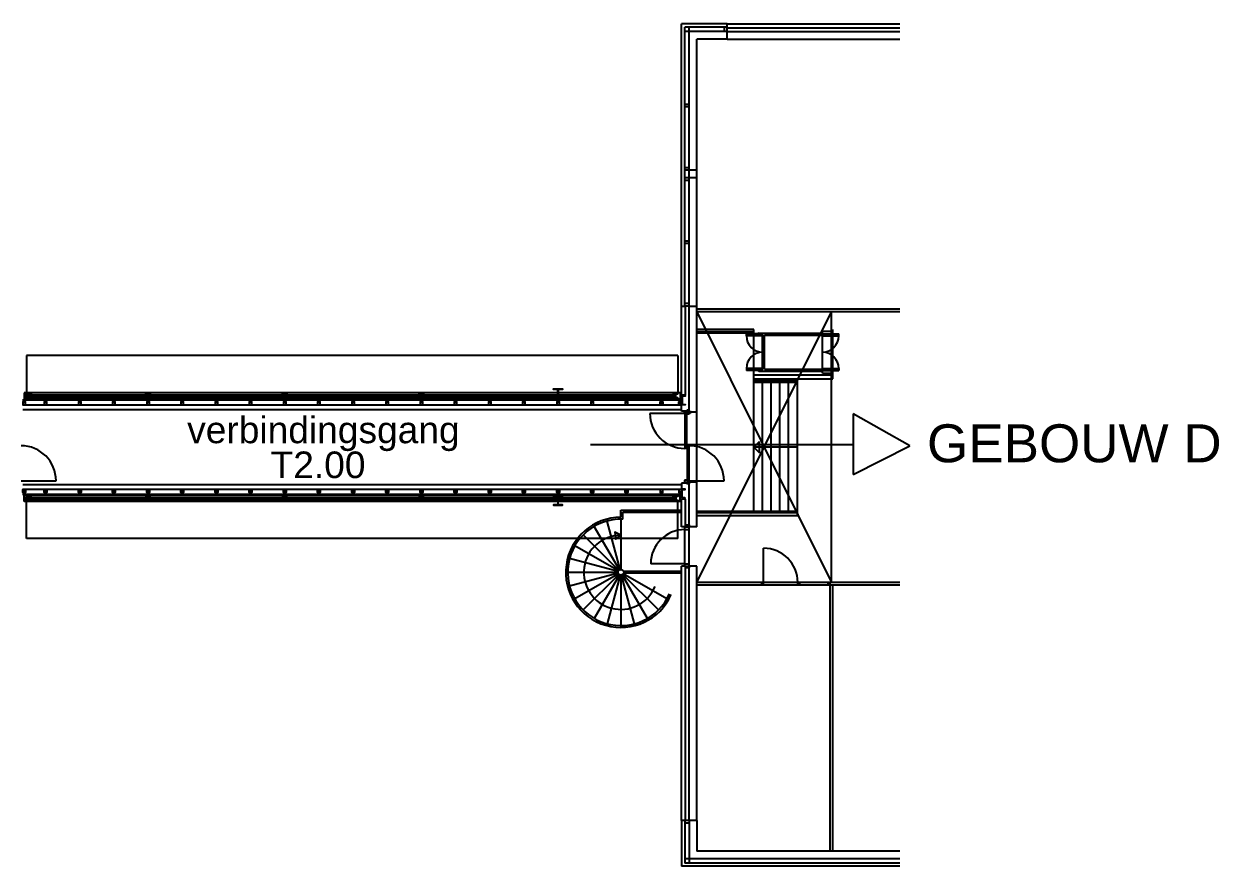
# Model space of a CAD drawing. Header units: millimetres. Extents: x 33769 to 140872, y 29552 to 80652.
# Drawn here: x 109390 to 140872, y 49467 to 71647 of the extents above; entities that cross this region are included whole.
import ezdxf
from ezdxf.enums import TextEntityAlignment as Align

# ---------------------------------------------------------------- set-up
doc = ezdxf.new("R2010")
doc.units = ezdxf.units.MM
doc.layers.get('0').update_dxf_attribs({"linetype": 'CONTINUOUS'})
for name, color, linetype in [('AL2100_BUITENWANDEN', 3, 'CONTINUOUS'), ('AL2200_BINNENWANDEN', 2, 'CONTINUOUS'), ('AL2400_TRAPPEN', 1, 'CONTINUOUS'), ('AL2800_KONSTRUKTIES', 1, 'CONTINUOUS'), ('AL3100_BUITENWANDOPENINGEN', 1, 'CONTINUOUS'), ('AL3200_BINNENWANDOPENINGEN', 1, 'CONTINUOUS'), ('AL4600-RUIMTENUMMER', 2, 'CONTINUOUS'), ('AL4600_RUIMTENUMMERS', 2, 'CONTINUOUS')]:
    doc.layers.add(name, color=color, linetype=linetype)
doc.styles.add('Arial', font='arial.ttf')

# ---------------------------------------------------------------- blocks, each defined once
blk = doc.blocks.new('AD28U240')
blk.add_lwpolyline([(-22, -120), (-22, 120), (63, 120), (63, 116, -0.391324), (57, 110), (-1, 105, 0.391324), (-13, 92), (-13, -92, 0.391324), (-1, -105), (57, -110, -0.391324), (63, -116), (63, -120)], format="xyb", close=True)
blk = doc.blocks.new('PORTALST')
for p, q in [((-65, 35), (-65, -35)), ((0, 35), (0, 35))]:
    blk.add_line(p, q)
blk.add_lwpolyline([(-100, 9), (-100, -9), (-75, -17), (-75, -35), (0, -35), (0, 35), (-75, 35), (-75, 17)], close=True)

msp = doc.modelspace()

# ---------------------------------------------------------------- linework, layer by layer
at = {"layer": 'AL2100_BUITENWANDEN'}
for p, q in [((126714, 64212), (126714, 71647)), ((127914, 71647), (126714, 71647)), ((127914, 71647), (132459, 71647)), ((127914, 71547), (127914, 71647)), ((127914, 71547), (132459, 71547)), ((127114, 67802), (127114, 71247)), ((127914, 71247), (127114, 71247)), ((127914, 71447), (132459, 71447)), ((127914, 71247), (127914, 71447)), ((127914, 71247), (132459, 71247)), ((126914, 67602), (126914, 67802)), ((126914, 67802), (127114, 67802)), ((127114, 67602), (127114, 67802)), ((126914, 67602), (127114, 67602)), ((127114, 64212), (127114, 67602)), ((126714, 61872), (126714, 64212)), ((126714, 64212), (126814, 64212)), ((126814, 61872), (126814, 64212)), ((126914, 61429), (126914, 64212)), ((126914, 64212), (127114, 64212)), ((127114, 61429), (127114, 64212)), ((126814, 61872), (126714, 61872)), ((126914, 58402), (126914, 59574)), ((127114, 59574), (126914, 59574)), ((126964, 59574), (126918, 59574)), ((127114, 58402), (127114, 59574)), ((126814, 59132), (126714, 59132)), ((126714, 58402), (126714, 59132)), ((126814, 58402), (126814, 59132)), ((126814, 58402), (126714, 58402)), ((127114, 58402), (126914, 58402)), ((126714, 50667), (126714, 57368)), ((126814, 57368), (126714, 57368)), ((126814, 50667), (126814, 57368)), ((126914, 50667), (126914, 57368)), ((127114, 57368), (126914, 57368)), ((127114, 50667), (127114, 57368)), ((126714, 50667), (126714, 49467)), ((126814, 50667), (126714, 50667)), ((127114, 50667), (126914, 50667)), ((127114, 50667), (127114, 49857)), ((132459, 49857), (127114, 49857)), ((132459, 49467), (126714, 49467))]:
    msp.add_line(p, q, dxfattribs=at)
at = {"layer": 'AL2200_BINNENWANDEN'}
for p, q in [((132459, 64137), (127114, 64137)), ((132459, 64067), (127114, 64067)), ((128614, 63602), (127114, 63602)), ((130694, 62302), (130694, 63602)), ((128614, 63536), (127114, 63536)), ((128614, 63502), (127114, 63502)), ((128849, 63482), (128419, 63482)), ((128419, 63432), (128419, 63482)), ((128849, 63432), (128419, 63432)), ((128749, 63502), (128614, 63452)), ((128614, 62552), (128614, 63452)), ((128749, 63502), (130424, 63502)), ((128849, 62502), (128849, 63502)), ((128899, 63452), (130424, 63452)), ((128899, 62552), (128899, 63452)), ((130424, 62452), (130424, 63552)), ((130424, 63552), (130694, 63552)), ((130424, 63482), (130854, 63482)), ((130424, 63432), (130854, 63432)), ((130854, 63432), (130854, 63482)), ((128849, 62572), (128419, 62572)), ((128419, 62572), (128419, 62522)), ((128849, 62522), (128419, 62522)), ((128749, 62502), (128614, 62552)), ((128614, 62402), (130694, 62402)), ((128749, 62502), (130424, 62502)), ((128899, 62552), (130424, 62552)), ((130424, 62572), (130854, 62572)), ((130424, 62522), (130854, 62522)), ((130424, 62452), (130694, 62452)), ((130854, 62572), (130854, 62522)), ((128614, 62302), (130694, 62302)), ((128874, 56937), (128874, 57837)), ((132459, 56937), (127114, 56937)), ((132459, 56867), (127114, 56867)), ((128824, 56867), (128824, 56937)), ((128874, 56867), (128874, 56937)), ((129774, 56867), (129774, 56937)), ((129824, 56867), (129824, 56937)), ((130574, 56867), (130574, 56937)), ((130624, 49857), (130624, 56937)), ((130694, 49857), (130694, 56867))]:
    msp.add_line(p, q, dxfattribs=at)
for centre, radius, start, end in [((128849, 63432), 430, 180, 270), ((130424, 63432), 430, 270, 0), ((128849, 62572), 430, 90, 180), ((130424, 62572), 430, 0, 90), ((128874, 56937), 900, 0, 90)]:
    msp.add_arc(centre, radius, start, end, dxfattribs=at)
at = {"layer": 'AL2400_TRAPPEN'}
for p, q in [((128614, 58802), (128614, 63602)), ((127114, 58702), (127114, 62302)), ((128844, 58802), (128844, 62202)), ((129074, 58802), (129074, 62202)), ((129304, 58802), (129304, 62202)), ((129534, 58802), (129534, 62202)), ((129764, 58702), (129764, 62302)), ((128614, 60502), (128764, 60652)), ((129764, 60502), (128614, 60502)), ((128614, 60502), (128764, 60352)), ((128764, 60352), (128764, 60652)), ((125114, 58837), (126714, 58837)), ((125114, 58652), (125114, 58837)), ((125114, 58602), (125114, 57277)), ((125164, 58787), (126714, 58787)), ((125164, 58601), (125164, 58787)), ((125076, 57267), (124414, 58414)), ((125094, 57274), (124751, 58554)), ((125061, 57255), (124124, 58192)), ((125049, 57239), (123901, 57902)), ((125041, 57221), (123761, 57564)), ((125039, 57202), (123714, 57202)), ((125041, 57182), (123761, 56839)), ((125049, 57164), (123901, 56502)), ((125061, 57149), (124124, 56212)), ((125076, 57137), (124414, 55989)), ((125094, 57129), (124751, 55849)), ((125114, 57127), (125114, 55802)), ((125476, 55849), (125133, 57129)), ((125814, 55989), (125151, 57137)), ((126103, 56212), (125167, 57149)), ((126326, 56502), (125178, 57164)), ((126714, 57227), (125189, 57227)), ((126714, 57177), (125189, 57177))]:
    msp.add_line(p, q, dxfattribs=at)
for points in [[(128614, 62302), (129764, 62302)], [(129764, 62236), (128614, 62236)], [(129764, 62202), (128614, 62202)], [(129764, 58802), (127114, 58802)], [(129764, 58768), (127114, 58768)], [(127114, 58702), (129764, 58702)]]:
    msp.add_lwpolyline(points, dxfattribs=at)
msp.add_lwpolyline([(125114, 58178), (124952, 58258), (124985, 58080)], close=True, dxfattribs=at)
msp.add_circle((125114, 57202), 75, dxfattribs=at)
for radius, start, end in [(1450, 90, 336.1235), (1400, 87.9533, 336.2311), (976, 90, 337.5866)]:
    msp.add_arc((125114, 57202), radius, start, end, dxfattribs=at)
at = {"layer": 'AL2800_KONSTRUKTIES'}
for p, q in [((126614, 62912), (109459, 62912)), ((109459, 62912), (109459, 61932)), ((126614, 62912), (126614, 61932)), ((123454, 61932), (109399, 61932)), ((109399, 61932), (109399, 61772)), ((109399, 61877), (112654, 61877)), ((109399, 61827), (112654, 61827)), ((109399, 61772), (126674, 61772)), ((112664, 61877), (116254, 61877)), ((112664, 61827), (116254, 61827)), ((116264, 61877), (119854, 61877)), ((116264, 61827), (119854, 61827)), ((119864, 61877), (123454, 61877)), ((119864, 61827), (123454, 61827)), ((126674, 61932), (123464, 61932)), ((123464, 61877), (126549, 61877)), ((123464, 61827), (126549, 61827)), ((126674, 61932), (126674, 61772)), ((126714, 61612), (126724, 61612)), ((126714, 61449), (126714, 61612)), ((126854, 61449), (126714, 61449)), ((126854, 61449), (126854, 61474)), ((126714, 59555), (126714, 59392)), ((126854, 59555), (126714, 59555)), ((126854, 59555), (126854, 59530)), ((109399, 59232), (126674, 59232)), ((109399, 59072), (109399, 59232)), ((126674, 59072), (126674, 59232)), ((126714, 59392), (126724, 59392)), ((109399, 59177), (112654, 59177)), ((109399, 59127), (112654, 59127)), ((123454, 59072), (109399, 59072)), ((109459, 58092), (109459, 59072)), ((112664, 59177), (116254, 59177)), ((112664, 59127), (116254, 59127)), ((116264, 59177), (119854, 59177)), ((116264, 59127), (119854, 59127)), ((119864, 59177), (123454, 59177)), ((119864, 59127), (123454, 59127)), ((123464, 59177), (126549, 59177)), ((123464, 59127), (126549, 59127)), ((126674, 59072), (123464, 59072)), ((126614, 58092), (126614, 59072)), ((126614, 58092), (109459, 58092))]:
    msp.add_line(p, q, dxfattribs=at)
for points in [[(123579, 61792), (123339, 61792), (123339, 61802), (123454, 61802), (123454, 62022), (123339, 62022), (123339, 62032), (123579, 62032), (123579, 62022), (123464, 62022), (123464, 61802), (123579, 61802)], [(109579, 61792), (109459, 61792), (109459, 61802), (109514, 61802), (109514, 61902), (109459, 61902), (109459, 61912), (109579, 61912), (109579, 61902), (109524, 61902), (109524, 61802), (109579, 61802)], [(112719, 61792), (112599, 61792), (112599, 61802), (112654, 61802), (112654, 61902), (112599, 61902), (112599, 61912), (112719, 61912), (112719, 61902), (112664, 61902), (112664, 61802), (112719, 61802)], [(116319, 61792), (116199, 61792), (116199, 61802), (116254, 61802), (116254, 61902), (116199, 61902), (116199, 61912), (116319, 61912), (116319, 61902), (116264, 61902), (116264, 61802), (116319, 61802)], [(119919, 61792), (119799, 61792), (119799, 61802), (119854, 61802), (119854, 61902), (119799, 61902), (119799, 61912), (119919, 61912), (119919, 61902), (119864, 61902), (119864, 61802), (119919, 61802)], [(126494, 61792), (126614, 61792), (126614, 61802), (126559, 61802), (126559, 61902), (126614, 61902), (126614, 61912), (126494, 61912), (126494, 61902), (126549, 61902), (126549, 61802), (126494, 61802)], [(109579, 59212), (109459, 59212), (109459, 59202), (109514, 59202), (109514, 59102), (109459, 59102), (109459, 59092), (109579, 59092), (109579, 59102), (109524, 59102), (109524, 59202), (109579, 59202)], [(112719, 59212), (112599, 59212), (112599, 59202), (112654, 59202), (112654, 59102), (112599, 59102), (112599, 59092), (112719, 59092), (112719, 59102), (112664, 59102), (112664, 59202), (112719, 59202)], [(116319, 59212), (116199, 59212), (116199, 59202), (116254, 59202), (116254, 59102), (116199, 59102), (116199, 59092), (116319, 59092), (116319, 59102), (116264, 59102), (116264, 59202), (116319, 59202)], [(119919, 59212), (119799, 59212), (119799, 59202), (119854, 59202), (119854, 59102), (119799, 59102), (119799, 59092), (119919, 59092), (119919, 59102), (119864, 59102), (119864, 59202), (119919, 59202)], [(123579, 59212), (123339, 59212), (123339, 59202), (123454, 59202), (123454, 58982), (123339, 58982), (123339, 58972), (123579, 58972), (123579, 58982), (123464, 58982), (123464, 59202), (123579, 59202)], [(126494, 59212), (126614, 59212), (126614, 59202), (126559, 59202), (126559, 59102), (126614, 59102), (126614, 59092), (126494, 59092), (126494, 59102), (126549, 59102), (126549, 59202), (126494, 59202)]]:
    msp.add_lwpolyline(points, close=True, dxfattribs=at)
at = {"layer": 'AL3100_BUITENWANDOPENINGEN'}
for p, q in [((126800, 64212), (126800, 71561)), ((127914, 71561), (126800, 71561)), ((126914, 64212), (126914, 71561)), ((127847, 71447), (127847, 71561)), ((127914, 71447), (127914, 71561)), ((127914, 71447), (126800, 71447)), ((126800, 69535), (126914, 69535)), ((126800, 69468), (126914, 69468)), ((126800, 67869), (126914, 67869)), ((126800, 67802), (126914, 67802)), ((126800, 67602), (126914, 67602)), ((126800, 67535), (126914, 67535)), ((126800, 65935), (126914, 65935)), ((126800, 65868), (126914, 65868)), ((126914, 64279), (126800, 64279)), ((126914, 64212), (126800, 64212)), ((127114, 56937), (130659, 64067)), ((127114, 64067), (130659, 56937)), ((130659, 56937), (130659, 64067)), ((109349, 61742), (126724, 61742)), ((109349, 61612), (126729, 61612)), ((109359, 61492), (126714, 61492)), ((109359, 59512), (126714, 59512)), ((109349, 59392), (126729, 59392)), ((109349, 59262), (126724, 59262)), ((126800, 57368), (126800, 58402)), ((126800, 58402), (126914, 58402)), ((126800, 58335), (126914, 58335)), ((126914, 57368), (126914, 58402)), ((126800, 57428), (125900, 57428)), ((126800, 57428), (126914, 57428)), ((126800, 57368), (126914, 57368)), ((126914, 50667), (126800, 50667)), ((126800, 50667), (126800, 49543)), ((126914, 50600), (126800, 50600)), ((126914, 50667), (126914, 49543)), ((132459, 49657), (126800, 49657)), ((132459, 49543), (126800, 49543))]:
    msp.add_line(p, q, dxfattribs=at)
for points in [[(126914, 59575), (126914, 59530), (126859, 59530), (126859, 59575)], [(126814, 58452), (126914, 58452), (126914, 58402), (126814, 58402)], [(126814, 57368), (126914, 57368), (126914, 57318), (126814, 57318)]]:
    msp.add_lwpolyline(points, close=True, dxfattribs=at)
msp.add_arc((126800, 57428), 900, 90, 180, dxfattribs=at)
at = {"layer": 'AL3200_BINNENWANDOPENINGEN'}
for p, q in [((126794, 61389), (126794, 61439)), ((126855, 61439), (126794, 61439)), ((126855, 61424), (126855, 61439)), ((126914, 61424), (126855, 61424)), ((126914, 61429), (127114, 61429)), ((126914, 61424), (126914, 61372)), ((126914, 61419), (126914, 61414)), ((126918, 61419), (126914, 61419)), ((126914, 61414), (126964, 61414)), ((126918, 61429), (126918, 61419)), ((126964, 61429), (126918, 61429)), ((126964, 61414), (126964, 61429)), ((126799, 61389), (125877, 61389)), ((126845, 61389), (126794, 61389)), ((126799, 61389), (126799, 60467)), ((126839, 61389), (126839, 60467)), ((126845, 61372), (126845, 61389)), ((126914, 61372), (126845, 61372)), ((126839, 60467), (126799, 60467)), ((126839, 60537), (126869, 60537)), ((126839, 60502), (126869, 60502)), ((126839, 60467), (126869, 60467)), ((126869, 59615), (126869, 60537)), ((126909, 60537), (126869, 60537)), ((126909, 59615), (126909, 60537)), ((109314, 59615), (110236, 59615)), ((126863, 59632), (126794, 59632)), ((126794, 59632), (126794, 59565)), ((126855, 59565), (126794, 59565)), ((126855, 59580), (126855, 59565)), ((126914, 59580), (126855, 59580)), ((126863, 59615), (126863, 59632)), ((126914, 59615), (126863, 59615)), ((126909, 59615), (127831, 59615)), ((126914, 59580), (126914, 59615)), ((126914, 59590), (126964, 59590)), ((126914, 59585), (126914, 59590)), ((126918, 59585), (126914, 59585)), ((126918, 59574), (126918, 59585)), ((126964, 59590), (126964, 59574))]:
    msp.add_line(p, q, dxfattribs=at)
msp.add_lwpolyline([(126914, 61429), (126914, 61474), (126859, 61474), (126859, 61429)], close=True, dxfattribs=at)
for centre, start, end in [((126799, 61389), 180, 270), ((109314, 59615), 0, 90), ((126909, 59615), 0, 90)]:
    msp.add_arc(centre, 922, start, end, dxfattribs=at)
at = {"layer": 'AL4600-RUIMTENUMMER'}
for p, q in [((131236, 61374), (131237, 59776)), ((132728, 60536), (131236, 61374)), ((131227, 60559), (124317, 60557)), ((131237, 59776), (132728, 60536))]:
    msp.add_line(p, q, dxfattribs=at)

# ---------------------------------------------------------------- block references
at = {"layer": 'AL2800_KONSTRUKTIES'}
msp.add_blockref('AD28U240', (126746, 61732), dxfattribs=at)
at = {"layer": 'AL2800_KONSTRUKTIES', "xscale": -1, "rotation": 180}
msp.add_blockref('AD28U240', (126746, 59272), dxfattribs=at)
at = {"layer": 'AL3100_BUITENWANDOPENINGEN'}
for p, rotation in [((109394, 61620), 270), ((109959, 61620), 270), ((110859, 61620), 270), ((111759, 61620), 270), ((112659, 61620), 270), ((113559, 61620), 270), ((114459, 61620), 270), ((115359, 61620), 270), ((116259, 61620), 270), ((117159, 61620), 270), ((118059, 61620), 270), ((118959, 61620), 270), ((119859, 61620), 270), ((120759, 61620), 270), ((121659, 61620), 270), ((122559, 61620), 270), ((123459, 61620), 270), ((124359, 61620), 270), ((125259, 61620), 270), ((126184, 59384), 90), ((126679, 59384), 90)]:
    msp.add_blockref('PORTALST', p, dxfattribs=dict(at, rotation=rotation))
at = {"layer": 'AL3100_BUITENWANDOPENINGEN', "xscale": -1}
for p, rotation in [((126184, 61620), 90), ((126679, 61620), 90), ((109394, 59384), 270), ((109959, 59384), 270), ((110859, 59384), 270), ((111759, 59384), 270), ((112659, 59384), 270), ((113559, 59384), 270), ((114459, 59384), 270), ((115359, 59384), 270), ((116259, 59384), 270), ((117159, 59384), 270), ((118059, 59384), 270), ((118959, 59384), 270), ((119859, 59384), 270), ((120759, 59384), 270), ((121659, 59384), 270), ((122559, 59384), 270), ((123459, 59384), 270), ((124359, 59384), 270), ((125259, 59384), 270)]:
    msp.add_blockref('PORTALST', p, dxfattribs=dict(at, rotation=rotation))

# ---------------------------------------------------------------- texts
at = {"layer": 'AL4600-RUIMTENUMMER', "style": 'Arial'}
msp.add_text('GEBOUW D', height=1000, dxfattribs=at).set_placement((133178, 60101))
at = {"layer": 'AL4600_RUIMTENUMMERS', "style": 'Arial'}
for s, p in [('verbindingsgang', (113691, 60394)), ('T2.00', (115887, 59475))]:
    msp.add_text(s, height=700, dxfattribs=at).set_placement(p, align=Align.BOTTOM_LEFT)

doc.saveas('drawing.dxf')
